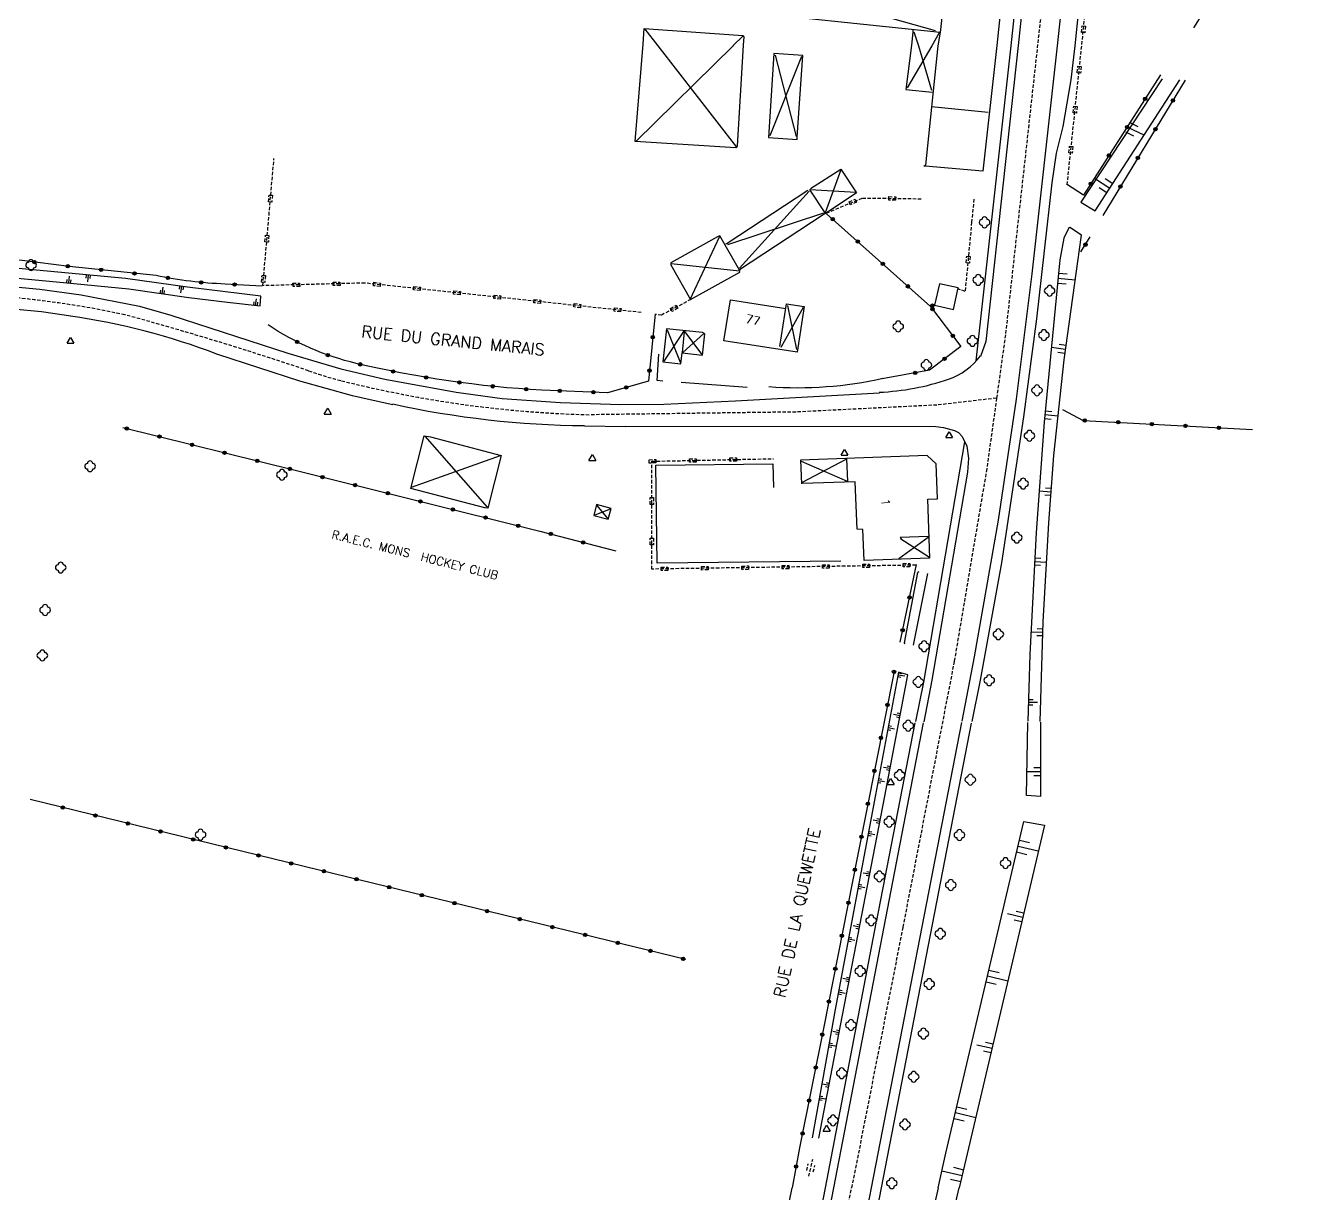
# Model space of a CAD drawing. Header units: millimetres. Extents: x 115017 to 116000, y 128154 to 129000.
# Drawn here: x 115779.2 to 115970.2, y 128499.2 to 128672.9 of the extents above; entities that cross this region are included whole.
import ezdxf
from ezdxf.enums import TextEntityAlignment as Align

# ---------------------------------------------------------------- set-up
doc = ezdxf.new("R2010")
doc.units = ezdxf.units.MM
doc.linetypes.add('DASHED', pattern=[0.75, 0.5, -0.25])
for name, color, linetype in [('W0001', 6, 'DASHED'), ('W0008', 7, 'CONTINUOUS'), ('W0100', 7, 'CONTINUOUS'), ('W0112', 1, 'DASHED'), ('W0211', 2, 'CONTINUOUS'), ('W0220', 5, 'DASHED'), ('W0300', 7, 'CONTINUOUS'), ('W0310', 3, 'CONTINUOUS'), ('W0322', 7, 'CONTINUOUS'), ('W0471', 7, 'CONTINUOUS'), ('W0984', 7, 'CONTINUOUS'), ('W0989', 7, 'CONTINUOUS'), ('W0991', 7, 'CONTINUOUS')]:
    doc.layers.add(name, color=color, linetype=linetype)
doc.styles.get("Standard").update_dxf_attribs({"font": 'romans.shx', "width": 0.85})

msp = doc.modelspace()

# ---------------------------------------------------------------- linework, layer by layer
at = {"layer": 'W0001'}
for points in [[(115930.58, 128677.53), (115924.97, 128626.89), (115923.65, 128617.47), (115914.77, 128616.44), (115893.81, 128615.41), (115863.09, 128615, -0.055156), (115826.21, 128620.05, -0.02367), (115821.3, 128621.54, 0.014724), (115793.95, 128629.88, 0.034391), (115774.26, 128632.69), (115731.42, 128636.74), (115695.21, 128640.19, 0.144771), (115666.57, 128635.65, 0.047945), (115642.74, 128621.36), (115620.83, 128606.36), (115615.16, 128602.1), (115609.28, 128597.24, 0.059359), (115586.16, 128573.15), (115577.34, 128558.65), (115569.44, 128545.23), (115561.41, 128531.34), (115551.1, 128517.32), (115538.16, 128500)], [(115861.57, 128250), (115862.38, 128274.89), (115863.73, 128291.85, -0.025568), (115869.77, 128332.4), (115880.9, 128390.6), (115891.56, 128444.69), (115902.08, 128500)]]:
    msp.add_lwpolyline(points, format="xyb", dxfattribs=at)
msp.add_lwpolyline([(115923.65, 128617.47), (115922.19, 128606.97), (115917.35, 128578.32), (115909.7, 128538.76), (115902.08, 128500)], dxfattribs=at)
at = {"layer": 'W0008'}
for points in [[(115934.1, 128750), (115932.21, 128730.73), (115925.78, 128669.86)], [(115935.19, 128750), (115935.18, 128749.65), (115926.84, 128669.86)], [(115942.74, 128737.1), (115942.11, 128736.71), (115935.29, 128669.89)], [(115939.56, 128733.83), (115932.69, 128669.85)], [(115932.69, 128669.86), (115932.69, 128669.86), (115928.91, 128635.96), (115926.58, 128617.32), (115923.9, 128599.32), (115920.34, 128579), (115918.48, 128569.41)], [(115935.29, 128669.89), (115934.71, 128664.82), (115933.53, 128657.87), (115932.53, 128653.93), (115931.86, 128649.48), (115929.58, 128629.26), (115927.66, 128614.69), (115924.39, 128593), (115921.22, 128575.54), (115919.96, 128569.37)], [(115925.78, 128669.86), (115920.55, 128623)], [(115926.85, 128669.9), (115922.07, 128625.91), (115921.28, 128623.69)], [(115682.51, 128642.18), (115685.78, 128642.48), (115688.97, 128642.47), (115781.31, 128633.67), (115787.44, 128632.85), (115796.14, 128631.13), (115800.78, 128629.83), (115818.18, 128624.18), (115826.08, 128621.82), (115832.62, 128620.3), (115843.26, 128618.37), (115850.08, 128617.41), (115858.75, 128616.8), (115867.71, 128616.54), (115874.15, 128616.56), (115884.79, 128617.06), (115906.22, 128618.28)], [(115697.18, 128638.28), (115781.54, 128630.37), (115785.9, 128629.7)], [(115807.75, 128624), (115819.95, 128620.03), (115827.76, 128617.86), (115833.83, 128616.55)], [(115862.34, 128613.33), (115868.44, 128613.24)], [(115868.37, 128613.28), (115914.6, 128613.24), (115915.77, 128613.11), (115917.37, 128612.68), (115918, 128612.34), (115918.55, 128611.79), (115919.24, 128610.32), (115919.49, 128608.56), (115919.32, 128606.46), (115914.01, 128575.51), (115912.82, 128569.35)], [(115918.87, 128610.96), (115912.8, 128575.22), (115911.59, 128569.37)], [(115912.74, 128569.19), (115899.4, 128500)], [(115918.43, 128569.23), (115905.01, 128500)], [(115911.5, 128569.16), (115905.75, 128539.53)], [(115919.85, 128569.12), (115906.5, 128500)], [(115905.7, 128539.37), (115898.16, 128500)], [(115898.17, 128500), (115882.68, 128419.92)], [(115899.4, 128500), (115883.8, 128419.86)], [(115906.5, 128500), (115890.98, 128419.97)], [(115905.01, 128500), (115900.02, 128474.24)]]:
    msp.add_lwpolyline(points, dxfattribs=at)
for centre, radius, start, end in [((115771.4, 128529.31), 101.41, 69.0035, 81.8103), ((115913.12, 128629.93), 10.22, 289.4042, 322.7526), ((115904.57, 128655.09), 36.78, 272.5128, 288.9531), ((115863.28, 128749.84), 136.44, 257.5279, 269.6069)]:
    msp.add_arc(centre, radius, start, end, dxfattribs=at)
at = {"layer": 'W0100'}
for points in [[(115926.69, 128698.5), (115923.7, 128669.94)], [(115882.72, 128681.13), (115888.13, 128680.57), (115888.57, 128684.71), (115883.05, 128685.31), (115881.99, 128675.38), (115915.27, 128671.9), (115914.91, 128669.89)], [(115915.9, 128677.64), (115915.27, 128671.86)], [(115898.98, 128676.5), (115914.53, 128672.16)], [(115871.08, 128670.1), (115871.21, 128672.44), (115885.89, 128671.43), (115886.03, 128671.22), (115885.95, 128669.96)], [(115871.33, 128672.34), (115873.24, 128669.86)], [(115885.93, 128671.37), (115884.47, 128669.91)], [(115911.17, 128671.89), (115910.98, 128669.96)], [(115911.2, 128672.28), (115911.2, 128671.86)], [(115911.34, 128671.96), (115912.04, 128669.89)], [(115915.13, 128671.8), (115914.01, 128669.86)], [(115885.95, 128669.96), (115885.04, 128654.94), (115884.86, 128654.7), (115869.9, 128655.66), (115871.08, 128670.1)], [(115884.49, 128669.93), (115869.99, 128655.66)], [(115873.24, 128669.86), (115884.94, 128654.82)], [(115910.98, 128669.96), (115910.16, 128663.4), (115914.06, 128662.98)], [(115914.01, 128669.86), (115910.33, 128663.64)], [(115912.04, 128669.89), (115913.98, 128663.26)], [(115914.91, 128669.89), (115913.07, 128652.12), (115912.85, 128651.93)], [(115923.7, 128669.94), (115921.6, 128651.21), (115913.02, 128651.99)], [(115894.62, 128668.31), (115889.92, 128656.5)], [(115890.7, 128668.5), (115893.84, 128656.4)], [(115913.97, 128660.86), (115922.41, 128660.03)], [(115895.96, 128648.64), (115900.49, 128651.55), (115902.81, 128648.01), (115898.57, 128645.18), (115897.87, 128644.72), (115885.42, 128636.57), (115885.42, 128636.4)], [(115900.48, 128651.42), (115898.16, 128645.04)], [(115895.55, 128648.34), (115883.55, 128640.46)], [(115895.76, 128648.28), (115885.42, 128636.82)], [(115895.84, 128648.4), (115895.91, 128648.52), (115902.7, 128648.1)], [(115895.87, 128648.4), (115898.08, 128645.04)], [(115897.9, 128644.98), (115883.61, 128640.28)], [(115882.42, 128641.51), (115877.97, 128631.99)], [(115883.64, 128640.45), (115883.3, 128640.35)], [(115875.23, 128637.52), (115885.42, 128636.41)], [(115891.4, 128625.13), (115892.41, 128631.5), (115895.03, 128631.1), (115894, 128624.31), (115883.06, 128625.98), (115884.04, 128632.11), (115892.28, 128630.81)], [(115892.56, 128631.26), (115893.9, 128624.69)], [(115894.88, 128630.94), (115891.55, 128625)], [(115879.81, 128623.99), (115877.17, 128627.54), (115874.13, 128622.98)], [(115874.62, 128627.61), (115876.57, 128622.81)], [(115877.19, 128627.32), (115876.87, 128624.24)], [(115880.12, 128627.11), (115876.95, 128624.25)], [(115838.6, 128611.83), (115847.88, 128601.26)], [(115849.77, 128608.87), (115836.53, 128604.2)], [(115913.72, 128593.68), (115913.43, 128602.43), (115914.87, 128602.5), (115914.64, 128607.68), (115913.31, 128608.92), (115894.49, 128608.27), (115894.63, 128604.71)], [(115901.2, 128608.36), (115894.73, 128604.92)], [(115901.31, 128608.46), (115901.47, 128605.07)], [(115894.6, 128608.08), (115901.42, 128605.12)], [(115913.68, 128593.68), (115903.97, 128593.34), (115903.75, 128597.95), (115902.9, 128597.96), (115902.6, 128605.01), (115894.71, 128604.76)], [(115866.15, 128600.97), (115863.9, 128600.09)], [(115864.2, 128601.51), (115865.8, 128599.54)], [(115913.46, 128596.74), (115909.11, 128593.57)], [(115913.46, 128596.87), (115909.31, 128596.75), (115909.45, 128596.49)], [(115909.43, 128596.55), (115913.65, 128593.81)]]:
    msp.add_lwpolyline(points, dxfattribs=at)
for points in [[(115893.99, 128656.27), (115894.81, 128668.45), (115890.52, 128668.73), (115889.7, 128656.23), (115894, 128655.95), (115893.99, 128656.27)], [(115878.12, 128632.14), (115885.43, 128636.23), (115885.4, 128636.53), (115882.49, 128641.6), (115882.11, 128641.47), (115875.18, 128637.61), (115875.21, 128637.32), (115878.12, 128632.14)], [(115917.93, 128633.86), (115915.15, 128634.49), (115914.44, 128631.29), (115917.23, 128630.65), (115917.93, 128633.86)], [(115876.88, 128624.19), (115879.88, 128623.88), (115880.23, 128627.06), (115879.9, 128627.23), (115874.52, 128627.77), (115874.02, 128622.89), (115876.68, 128622.59), (115876.88, 128624.19)], [(115847.96, 128601.1), (115847.51, 128601.14), (115836.49, 128604.05), (115838.5, 128611.89), (115839.42, 128611.7), (115849.96, 128608.96), (115847.96, 128601.1)], [(115866.31, 128601.04), (115864.15, 128601.63), (115863.74, 128600.03), (115865.86, 128599.45), (115866.31, 128601.04)]]:
    msp.add_lwpolyline(points, close=True, dxfattribs=at)
at = {"layer": 'W0112'}
for p, q in [((115936.27, 128671.85), (115936.37, 128672.84)), ((115936.77, 128671.8), (115936.27, 128671.85)), ((115936.37, 128672.84), (115936.87, 128672.79)), ((115936.87, 128672.79), (115936.77, 128671.8)), ((115935.65, 128665.88), (115935.75, 128666.87)), ((115936.15, 128665.83), (115935.65, 128665.88)), ((115935.75, 128666.87), (115936.25, 128666.82)), ((115936.25, 128666.82), (115936.15, 128665.83)), ((115935.03, 128659.91), (115935.13, 128660.91)), ((115935.52, 128659.86), (115935.03, 128659.91)), ((115935.13, 128660.91), (115935.63, 128660.85)), ((115935.63, 128660.85), (115935.52, 128659.86)), ((115934.4, 128653.94), (115934.51, 128654.94)), ((115934.51, 128654.94), (115935.01, 128654.89)), ((115935.01, 128654.89), (115934.9, 128653.89)), ((115934.9, 128653.89), (115934.4, 128653.94)), ((115815.32, 128646.69), (115815.41, 128647.68)), ((115815.82, 128646.64), (115815.32, 128646.69)), ((115815.41, 128647.68), (115815.91, 128647.64)), ((115815.91, 128647.64), (115815.82, 128646.64)), ((115901.7, 128646.67), (115902.62, 128647.06)), ((115901.89, 128646.21), (115901.7, 128646.67)), ((115902.82, 128646.6), (115901.89, 128646.21)), ((115902.62, 128647.06), (115902.82, 128646.6)), ((115907.63, 128646.94), (115907.64, 128647.44)), ((115908.63, 128646.93), (115907.63, 128646.94)), ((115907.64, 128647.44), (115908.64, 128647.43)), ((115908.64, 128647.43), (115908.63, 128646.93)), ((115814.8, 128640.71), (115814.89, 128641.71)), ((115815.3, 128640.67), (115814.8, 128640.71)), ((115814.89, 128641.71), (115815.39, 128641.66)), ((115815.39, 128641.66), (115815.3, 128640.67)), ((115919.12, 128637.6), (115919.21, 128638.6)), ((115919.62, 128637.55), (115919.12, 128637.6)), ((115919.21, 128638.6), (115919.71, 128638.55)), ((115919.71, 128638.55), (115919.62, 128637.55)), ((115814.28, 128634.73), (115814.37, 128635.73)), ((115814.37, 128635.73), (115814.87, 128635.69)), ((115814.87, 128635.69), (115814.78, 128634.69)), ((115814.78, 128634.69), (115814.28, 128634.73)), ((115818.96, 128634.56), (115819.96, 128634.59)), ((115818.98, 128634.06), (115818.96, 128634.56)), ((115819.97, 128634.09), (115818.98, 128634.06)), ((115819.96, 128634.59), (115819.97, 128634.09)), ((115824.96, 128634.72), (115825.96, 128634.74)), ((115824.97, 128634.22), (115824.96, 128634.72)), ((115825.97, 128634.24), (115824.97, 128634.22)), ((115825.96, 128634.74), (115825.97, 128634.24)), ((115830.93, 128634.2), (115830.98, 128634.7)), ((115831.93, 128634.09), (115830.93, 128634.2)), ((115830.98, 128634.7), (115831.98, 128634.59)), ((115831.98, 128634.59), (115831.93, 128634.09)), ((115836.9, 128633.57), (115836.95, 128634.06)), ((115837.89, 128633.46), (115836.9, 128633.57)), ((115836.95, 128634.06), (115837.95, 128633.96)), ((115837.95, 128633.96), (115837.89, 128633.46)), ((115842.86, 128632.93), (115842.92, 128633.43)), ((115842.92, 128633.43), (115843.91, 128633.32)), ((115843.91, 128633.32), (115843.86, 128632.83)), ((115843.86, 128632.83), (115842.86, 128632.93)), ((115848.83, 128632.3), (115848.88, 128632.79)), ((115849.83, 128632.19), (115848.83, 128632.3)), ((115848.88, 128632.79), (115849.88, 128632.69)), ((115849.88, 128632.69), (115849.83, 128632.19)), ((115854.8, 128631.66), (115854.85, 128632.16)), ((115855.79, 128631.56), (115854.8, 128631.66)), ((115854.85, 128632.16), (115855.84, 128632.05)), ((115855.84, 128632.05), (115855.79, 128631.56)), ((115860.76, 128631.03), (115860.82, 128631.53)), ((115860.82, 128631.53), (115861.81, 128631.42)), ((115861.81, 128631.42), (115861.76, 128630.92)), ((115875.12, 128630.81), (115876, 128631.28)), ((115876, 128631.28), (115876.23, 128630.83)), ((115861.76, 128630.92), (115860.76, 128631.03)), ((115866.73, 128630.4), (115866.78, 128630.89)), ((115867.72, 128630.29), (115866.73, 128630.4)), ((115866.78, 128630.89), (115867.78, 128630.79)), ((115867.78, 128630.79), (115867.72, 128630.29)), ((115875.35, 128630.36), (115875.12, 128630.81)), ((115876.23, 128630.83), (115875.35, 128630.36)), ((115871.94, 128608.32), (115872.94, 128608.34)), ((115871.95, 128607.82), (115871.94, 128608.32)), ((115872.94, 128608.34), (115872.95, 128607.84)), ((115877.94, 128608.45), (115878.94, 128608.47)), ((115877.95, 128607.95), (115877.94, 128608.45)), ((115878.94, 128608.47), (115878.95, 128607.97)), ((115883.94, 128608.58), (115884.94, 128608.6)), ((115883.95, 128608.08), (115883.94, 128608.58)), ((115884.94, 128608.6), (115884.95, 128608.1)), ((115872.95, 128607.84), (115871.95, 128607.82)), ((115878.95, 128607.97), (115877.95, 128607.95)), ((115884.95, 128608.1), (115883.95, 128608.08)), ((115872.11, 128601.67), (115872.11, 128602.67)), ((115872.11, 128602.67), (115872.61, 128602.67)), ((115872.61, 128602.67), (115872.61, 128601.67)), ((115872.61, 128601.67), (115872.11, 128601.67)), ((115872.11, 128595.67), (115872.11, 128596.67)), ((115872.11, 128596.67), (115872.61, 128596.67)), ((115872.61, 128596.67), (115872.61, 128595.67)), ((115872.61, 128595.67), (115872.11, 128595.67)), ((115909.73, 128592.86), (115910.73, 128592.87)), ((115909.73, 128592.36), (115909.73, 128592.86)), ((115910.73, 128592.87), (115910.73, 128592.37)), ((115873.73, 128592.32), (115874.73, 128592.34)), ((115873.74, 128591.82), (115873.73, 128592.32)), ((115874.74, 128591.84), (115873.74, 128591.82)), ((115874.73, 128592.34), (115874.74, 128591.84)), ((115879.73, 128592.41), (115880.73, 128592.43)), ((115879.74, 128591.91), (115879.73, 128592.41)), ((115880.74, 128591.93), (115879.74, 128591.91)), ((115880.73, 128592.43), (115880.74, 128591.93)), ((115885.73, 128592.5), (115886.73, 128592.51)), ((115885.74, 128592), (115885.73, 128592.5)), ((115886.74, 128592.01), (115885.74, 128592)), ((115886.73, 128592.51), (115886.74, 128592.01)), ((115891.73, 128592.59), (115892.73, 128592.6)), ((115891.74, 128592.09), (115891.73, 128592.59)), ((115892.74, 128592.1), (115891.74, 128592.09)), ((115892.73, 128592.6), (115892.74, 128592.1)), ((115897.73, 128592.68), (115898.73, 128592.69)), ((115897.74, 128592.18), (115897.73, 128592.68)), ((115898.73, 128592.19), (115897.74, 128592.18)), ((115898.73, 128592.69), (115898.73, 128592.19)), ((115903.73, 128592.77), (115904.73, 128592.78)), ((115903.73, 128592.27), (115903.73, 128592.77)), ((115904.73, 128592.28), (115903.73, 128592.27)), ((115904.73, 128592.78), (115904.73, 128592.28)), ((115910.73, 128592.37), (115909.73, 128592.36))]:
    msp.add_line(p, q, dxfattribs=at)
for points in [[(115934.16, 128649.19), (115936.99, 128676.32), (115937.16, 128678.29)], [(115870.79, 128630.21), (115829.66, 128634.59), (115814.49, 128634.2), (115816.14, 128653.14)], [(115898.35, 128645), (115903.7, 128647.24), (115912.55, 128647.13)], [(115920.27, 128647.08), (115919.94, 128643.64)], [(115919.94, 128643.64), (115918.97, 128633.35), (115917.9, 128633.73)], [(115878.18, 128632.16), (115873.81, 128629.83), (115872.93, 128629.92)], [(115911.65, 128592.63), (115872.36, 128592.05), (115872.36, 128608.08), (115890.44, 128608.47)]]:
    msp.add_lwpolyline(points, dxfattribs=at)
at = {"layer": 'W0211'}
for p, q in [((115944.72, 128657.84), (115943.52, 128658.41)), ((115944.07, 128656.46), (115942.87, 128657.02)), ((115945.6, 128656.59), (115943.19, 128657.72)), ((115938.2, 128650.21), (115940.51, 128648.71)), ((115938.92, 128648.79), (115940.08, 128648.04)), ((115939.79, 128650.13), (115940.95, 128649.38)), ((115785.32, 128635.14), (115785.27, 128634.64)), ((115785.66, 128635.61), (115785.56, 128634.61)), ((115785.89, 128635.08), (115785.84, 128634.58)), ((115788.2, 128635.32), (115788.25, 128635.82)), ((115788.44, 128634.79), (115788.53, 128635.79)), ((115788.77, 128635.26), (115788.82, 128635.76)), ((115935.36, 128635.03), (115932.79, 128635.28)), ((115934.14, 128635.9), (115932.86, 128636.02)), ((115799.25, 128633.55), (115799.18, 128633.05)), ((115799.6, 128634), (115799.46, 128633.01)), ((115799.82, 128633.47), (115799.75, 128632.97)), ((115802.08, 128633.66), (115802.15, 128634.15)), ((115802.3, 128633.12), (115802.43, 128634.12)), ((115802.65, 128633.58), (115802.72, 128634.08)), ((115934, 128634.41), (115932.71, 128634.53)), ((115813.13, 128631.8), (115813.07, 128631.3)), ((115813.47, 128632.26), (115813.35, 128631.27)), ((115813.7, 128631.73), (115813.64, 128631.23)), ((115932.95, 128625.51), (115934.01, 128625.37)), ((115931.8, 128625.05), (115933.92, 128624.76)), ((115932.78, 128624.29), (115933.83, 128624.15)), ((115931.77, 128614.32), (115930.78, 128614.41)), ((115932.81, 128614.79), (115930.84, 128614.98)), ((115931.88, 128615.46), (115930.89, 128615.55)), ((115929.99, 128603.68), (115931.77, 128603.55)), ((115930.84, 128603.1), (115931.73, 128603.03)), ((115930.92, 128604.13), (115931.81, 128604.06)), ((115931.08, 128593.05), (115929.31, 128593.14)), ((115930.22, 128593.6), (115929.34, 128593.65)), ((115930.17, 128592.58), (115929.29, 128592.63)), ((115928.78, 128582.72), (115930.54, 128582.67)), ((115929.65, 128582.19), (115930.52, 128582.16)), ((115929.67, 128583.2), (115930.55, 128583.18)), ((115909.43, 128575.91), (115908.94, 128576)), ((115909.98, 128576.1), (115909, 128576.29)), ((115909.54, 128576.48), (115909.05, 128576.57)), ((115929.75, 128572.18), (115928.39, 128572.22)), ((115929.08, 128572.59), (115928.4, 128572.61)), ((115908.31, 128570.46), (115909.29, 128570.27)), ((115908.75, 128570.08), (115909.24, 128569.99)), ((115908.85, 128570.65), (115909.34, 128570.56)), ((115929.05, 128571.81), (115928.38, 128571.83)), ((115907.93, 128568.05), (115907.44, 128568.14)), ((115908.48, 128568.24), (115907.5, 128568.43)), ((115908.04, 128568.62), (115907.55, 128568.71)), ((115906.81, 128562.6), (115907.8, 128562.42)), ((115907.36, 128562.79), (115907.85, 128562.7)), ((115929.17, 128562.54), (115930.19, 128562.54)), ((115907, 128560.38), (115906.01, 128560.57)), ((115906.56, 128560.76), (115906.07, 128560.85)), ((115907.25, 128562.23), (115907.74, 128562.13)), ((115928.16, 128561.95), (115930.19, 128561.96)), ((115929.18, 128561.37), (115930.19, 128561.37)), ((115906.45, 128560.19), (115905.96, 128560.28)), ((115905.31, 128554.75), (115906.3, 128554.56)), ((115905.86, 128554.94), (115906.35, 128554.84)), ((115905.09, 128552.9), (115904.59, 128552.99)), ((115905.75, 128554.37), (115906.24, 128554.27)), ((115904.98, 128552.33), (115904.49, 128552.42)), ((115905.52, 128552.52), (115904.54, 128552.7)), ((115928.56, 128551.31), (115927.05, 128551.66)), ((115928.15, 128549.57), (115926.64, 128549.92)), ((115929.86, 128550.08), (115926.85, 128550.79)), ((115904.35, 128547.08), (115904.84, 128546.99)), ((115903.61, 128545.03), (115903.12, 128545.12)), ((115903.8, 128546.89), (115904.78, 128546.7)), ((115904.24, 128546.51), (115904.73, 128546.42)), ((115903.51, 128544.46), (115903.02, 128544.56)), ((115904.05, 128544.66), (115903.07, 128544.84)), ((115925.3, 128540.81), (115927.55, 128540.28)), ((115926.27, 128539.89), (115927.4, 128539.63)), ((115926.58, 128541.19), (115927.71, 128540.93)), ((115902.29, 128539.03), (115903.27, 128538.85)), ((115902.73, 128538.66), (115903.22, 128538.56)), ((115902.84, 128539.22), (115903.33, 128539.13)), ((115902.04, 128536.6), (115901.54, 128536.69)), ((115902.58, 128536.79), (115901.6, 128536.98)), ((115902.14, 128537.17), (115901.65, 128537.26)), ((115924.02, 128532), (115922.51, 128532.35)), ((115900.78, 128531.18), (115901.76, 128530.99)), ((115901.22, 128530.8), (115901.71, 128530.71)), ((115901.33, 128531.37), (115901.82, 128531.27)), ((115923.61, 128530.26), (115922.1, 128530.61)), ((115925.32, 128530.77), (115922.31, 128531.48)), ((115900.56, 128528.74), (115900.07, 128528.83)), ((115901.11, 128528.93), (115900.13, 128529.11)), ((115900.67, 128529.3), (115900.18, 128529.4)), ((115899.27, 128523.32), (115900.25, 128523.13)), ((115899.71, 128522.94), (115900.2, 128522.85)), ((115899.81, 128523.51), (115900.31, 128523.42)), ((115899.13, 128520.87), (115898.64, 128520.96)), ((115899.67, 128521.07), (115898.69, 128521.24)), ((115899.23, 128521.44), (115898.74, 128521.53)), ((115920.73, 128521.31), (115922.98, 128520.78)), ((115921.7, 128520.4), (115922.82, 128520.13)), ((115922, 128521.7), (115923.13, 128521.43)), ((115897.76, 128515.47), (115898.74, 128515.28)), ((115898.19, 128515.09), (115898.69, 128514.99)), ((115898.3, 128515.66), (115898.79, 128515.56)), ((115897.7, 128513), (115897.21, 128513.09)), ((115898.25, 128513.19), (115897.26, 128513.37)), ((115897.81, 128513.57), (115897.32, 128513.66)), ((115920.55, 128510.44), (115917.52, 128511.15)), ((115919.24, 128511.66), (115917.73, 128512.02)), ((115918.83, 128509.92), (115917.32, 128510.27)), ((115915.53, 128502.55), (115918.53, 128501.84)), ((115916.82, 128501.33), (115918.33, 128500.98)), ((115917.23, 128503.07), (115918.73, 128502.71))]:
    msp.add_line(p, q, dxfattribs=at)
for points in [[(115970.18, 128700.67), (115967.73, 128697.07), (115958.12, 128680.85), (115952.94, 128672.54)], [(115948.27, 128664.98), (115936.19, 128646.61), (115938.34, 128645.34), (115950.92, 128664.82)], [(115930.16, 128569.38), (115930.58, 128584.21), (115931.41, 128598.94), (115932.19, 128608.94), (115933.7, 128623.19), (115936.3, 128641.73), (115934.54, 128642.85), (115934.4, 128642.8), (115933.67, 128641.26), (115933.05, 128638.03), (115930.74, 128613.92), (115929.53, 128597.48), (115928.61, 128579.32), (115928.3, 128569.44)], [(115912.1, 128591.63), (115911.87, 128591.56), (115909.88, 128581.1), (115909.99, 128580.93)], [(115913.38, 128591.38), (115911.26, 128580.71)], [(115897.23, 128507.42), (115900.74, 128525.69), (115907.01, 128558.29), (115910.44, 128576.33), (115909.08, 128576.7), (115906.81, 128564.81), (115905.62, 128558.46), (115899.64, 128526.54), (115896.2, 128507.46)], [(115930.17, 128569.3), (115930.2, 128558.21), (115928.09, 128558.35), (115928.3, 128569.23)], [(115914.95, 128500), (115916.11, 128505.15), (115927.72, 128554.51), (115930.77, 128553.96), (115918.1, 128500)], [(115914.95, 128500), (115913.97, 128495.63), (115916.88, 128494.91), (115918.1, 128500)]]:
    msp.add_lwpolyline(points, dxfattribs=at)
msp.add_lwpolyline([(115674.04, 128645), (115723.83, 128640.43), (115784.8, 128634.69), (115794.52, 128633.71), (115803.46, 128632.45), (115809.2, 128631.77), (115814.07, 128631.18), (115814.16, 128632.64), (115803.27, 128634), (115794.03, 128635.26), (115780.81, 128636.53), (115721.2, 128642.07), (115674.23, 128646.36)], close=True, dxfattribs=at)
at = {"layer": 'W0220'}
for p, q in [((115895.41, 128502.6), (115895.63, 128503.58)), ((115896.38, 128502.38), (115896.61, 128503.35))]:
    msp.add_line(p, q, dxfattribs=at)
msp.add_lwpolyline([(115895.72, 128501.73), (115896.32, 128504.29)], dxfattribs=at)
at = {"layer": 'W0300'}
for centre, start, end in [((115921.86, 128644.02), 0, 180), ((115921.46, 128643.62), 90, 270), ((115921.86, 128643.22), 180, 0), ((115922.26, 128643.62), 270, 90), ((115779.6, 128637.26), 90, 270), ((115780, 128637.66), 0, 180), ((115780, 128636.86), 180, 0), ((115780.4, 128637.26), 270, 90), ((115920.52, 128635.06), 90, 270), ((115920.92, 128635.46), 0, 180), ((115921.32, 128635.06), 270, 90), ((115920.92, 128634.66), 180, 0), ((115931.14, 128633.44), 90, 270), ((115931.54, 128633.84), 0, 180), ((115931.54, 128633.04), 180, 0), ((115931.94, 128633.44), 270, 90), ((115908.61, 128628.13), 90, 270), ((115909.01, 128628.53), 0, 180), ((115909.01, 128627.73), 180, 0), ((115909.41, 128628.13), 270, 90), ((115930.29, 128626.85), 90, 270), ((115930.69, 128627.25), 0, 180), ((115931.09, 128626.85), 270, 90), ((115919.66, 128625.99), 90, 270), ((115920.06, 128626.39), 0, 180), ((115920.06, 128625.59), 180, 0), ((115920.46, 128625.99), 270, 90), ((115930.69, 128626.45), 180, 0), ((115912.81, 128622.4), 90, 270), ((115913.21, 128622.8), 0, 180), ((115913.21, 128622), 180, 0), ((115913.61, 128622.4), 270, 90), ((115929.26, 128618.64), 90, 270), ((115929.66, 128619.04), 0, 180), ((115929.66, 128618.24), 180, 0), ((115930.06, 128618.64), 270, 90), ((115928.14, 128611.88), 90, 270), ((115928.54, 128612.28), 0, 180), ((115928.94, 128611.88), 270, 90), ((115928.54, 128611.48), 180, 0), ((115788.78, 128607.74), 0, 180), ((115788.38, 128607.34), 90, 270), ((115788.78, 128606.94), 180, 0), ((115789.18, 128607.34), 270, 90), ((115816.92, 128606.07), 90, 270), ((115817.32, 128606.47), 0, 180), ((115817.72, 128606.07), 270, 90), ((115817.32, 128605.67), 180, 0), ((115927.2, 128604.77), 90, 270), ((115927.6, 128605.17), 0, 180), ((115927.6, 128604.37), 180, 0), ((115928, 128604.77), 270, 90), ((115926.26, 128596.74), 90, 270), ((115926.66, 128597.14), 0, 180), ((115927.06, 128596.74), 270, 90), ((115926.66, 128596.34), 180, 0), ((115784.41, 128592.68), 0, 180), ((115784.01, 128592.28), 90, 270), ((115784.41, 128591.88), 180, 0), ((115784.81, 128592.28), 270, 90), ((115781.69, 128585.96), 90, 270), ((115782.09, 128586.36), 0, 180), ((115782.09, 128585.56), 180, 0), ((115782.49, 128585.96), 270, 90), ((115923.52, 128582.36), 90, 270), ((115923.92, 128582.76), 0, 180), ((115923.92, 128581.96), 180, 0), ((115924.32, 128582.36), 270, 90), ((115781.27, 128579.2), 90, 270), ((115781.67, 128579.6), 0, 180), ((115782.07, 128579.2), 270, 90), ((115912.47, 128580.57), 90, 270), ((115912.87, 128580.97), 0, 180), ((115912.87, 128580.17), 180, 0), ((115913.27, 128580.57), 270, 90), ((115781.67, 128578.8), 180, 0), ((115911.61, 128575.26), 90, 270), ((115912.01, 128575.66), 0, 180), ((115912.41, 128575.26), 270, 90), ((115922.15, 128575.52), 90, 270), ((115922.55, 128575.92), 0, 180), ((115922.95, 128575.52), 270, 90), ((115912.01, 128574.86), 180, 0), ((115922.55, 128575.12), 180, 0), ((115910.1, 128568.76), 90, 270), ((115910.5, 128569.16), 0, 180), ((115910.5, 128568.36), 180, 0), ((115910.9, 128568.76), 270, 90), ((115908.82, 128561.4), 90, 270), ((115909.22, 128561.8), 0, 180), ((115909.22, 128561), 180, 0), ((115909.62, 128561.4), 270, 90), ((115919.35, 128560.72), 90, 270), ((115919.75, 128561.12), 0, 180), ((115920.15, 128560.72), 270, 90), ((115919.75, 128560.32), 180, 0), ((115907.28, 128554.47), 90, 270), ((115907.68, 128554.87), 0, 180), ((115908.08, 128554.47), 270, 90), ((115804.81, 128552.54), 90, 270), ((115805.21, 128552.94), 0, 180), ((115805.61, 128552.54), 270, 90), ((115907.68, 128554.07), 180, 0), ((115917.73, 128552.5), 90, 270), ((115918.13, 128552.9), 0, 180), ((115918.53, 128552.5), 270, 90), ((115805.21, 128552.14), 180, 0), ((115918.13, 128552.1), 180, 0), ((115924.98, 128548.71), 0, 180), ((115906.22, 128546.74), 0, 180), ((115924.58, 128548.31), 90, 270), ((115924.98, 128547.91), 180, 0), ((115925.38, 128548.31), 270, 90), ((115905.82, 128546.34), 90, 270), ((115906.22, 128545.94), 180, 0), ((115906.62, 128546.34), 270, 90), ((115916.44, 128545.06), 90, 270), ((115916.84, 128545.46), 0, 180), ((115917.24, 128545.06), 270, 90), ((115916.84, 128544.66), 180, 0), ((115904.59, 128539.78), 90, 270), ((115904.99, 128540.18), 0, 180), ((115904.99, 128539.38), 180, 0), ((115905.39, 128539.78), 270, 90), ((115914.87, 128537.81), 90, 270), ((115915.27, 128538.21), 0, 180), ((115915.67, 128537.81), 270, 90), ((115915.27, 128537.41), 180, 0), ((115902.96, 128532.25), 90, 270), ((115903.36, 128532.65), 0, 180), ((115903.36, 128531.85), 180, 0), ((115903.76, 128532.25), 270, 90), ((115913.23, 128530.32), 90, 270), ((115913.63, 128530.72), 0, 180), ((115913.63, 128529.92), 180, 0), ((115914.03, 128530.32), 270, 90), ((115901.58, 128524.24), 90, 270), ((115901.98, 128524.64), 0, 180), ((115902.38, 128524.24), 270, 90), ((115901.98, 128523.84), 180, 0), ((115912.37, 128522.96), 90, 270), ((115912.77, 128523.36), 0, 180), ((115912.77, 128522.56), 180, 0), ((115913.17, 128522.96), 270, 90), ((115900.21, 128517.06), 90, 270), ((115900.61, 128517.46), 0, 180), ((115900.61, 128516.66), 180, 0), ((115901.01, 128517.06), 270, 90), ((115910.92, 128516.54), 90, 270), ((115911.32, 128516.94), 0, 180), ((115911.72, 128516.54), 270, 90), ((115911.32, 128516.14), 180, 0), ((115899.32, 128510.44), 0, 180), ((115898.92, 128510.04), 90, 270), ((115899.32, 128509.64), 180, 0), ((115899.72, 128510.04), 270, 90), ((115909.63, 128509.44), 90, 270), ((115910.03, 128509.84), 0, 180), ((115910.03, 128509.04), 180, 0), ((115910.43, 128509.44), 270, 90), ((115908.06, 128501.11), 0, 180), ((115907.66, 128500.71), 90, 270), ((115908.06, 128500.31), 180, 0), ((115908.46, 128500.71), 270, 90)]:
    msp.add_arc(centre, 0.4, start, end, dxfattribs=at)
at = {"layer": 'W0310'}
for points in [[(115874, 128620.01), (115873.13, 128620.11), (115873.42, 128624)], [(115886.55, 128619.04), (115876.73, 128619.82)], [(115900.46, 128593.22), (115873.13, 128592.93), (115872.94, 128607.5), (115890.35, 128607.69), (115890.44, 128604.19)]]:
    msp.add_lwpolyline(points, dxfattribs=at)
msp.add_lwpolyline([(115906.74, 128620.38, -0.074215), (115889.76, 128619.14, -0.421537)], format="xyb", dxfattribs=at)
at = {"layer": 'W0322'}
for points in [[(115948.04, 128665.54), (115936.56, 128647.65), (115934.07, 128649.28)], [(115951.72, 128664.77), (115939.47, 128644.66)], [(115898.35, 128644.91), (115913.81, 128631.11), (115918.34, 128625.17), (115913.66, 128621.62), (115906.62, 128620.33)], [(115936.21, 128639.22), (115937.58, 128641.44)], [(115914.41, 128631.31), (115913.77, 128631.14)], [(115933.46, 128615.79), (115936.55, 128614.17), (115961.73, 128612.8)], [(115793.67, 128613.09), (115819.29, 128606.76), (115855.7, 128597.69), (115867, 128594.78)], [(115909.31, 128581.17), (115911.74, 128592.73)], [(115908.4, 128576.83), (115902.92, 128549.1), (115897.95, 128523.95), (115894.35, 128505.98), (115893.22, 128500)], [(115877.42, 128533.98), (115825.08, 128546.73), (115779.85, 128557.76)], [(115718.57, 128350.97), (115717.57, 128339.09), (115731.46, 128334.3), (115793.91, 128312.94), (115844.97, 128295.47), (115848.96, 128294.17), (115854.66, 128295.87), (115857.66, 128314.54), (115863.15, 128347.77), (115869.35, 128380.41), (115876.34, 128415.55), (115882.74, 128447.39), (115889.33, 128480.93), (115893.22, 128500)]]:
    msp.add_lwpolyline(points, dxfattribs=at)
for points in [[(115814.35, 128634.14), (115808.9, 128634.43, -0.039783), (115798.59, 128635.7), (115785.66, 128637.06), (115778.65, 128637.93), (115763.19, 128639.39), (115736.06, 128642.21), (115725.85, 128643.27), (115686.65, 128647.26), (115672.16, 128648.62), (115662.15, 128661.25)], [(115872.84, 128630.02), (115871.86, 128620.01), (115865.74, 128618.27), (115856.01, 128618.65, -0.043806), (115828.39, 128622.64, -0.090669), (115815.26, 128628.37, -5.03137)]]:
    msp.add_lwpolyline(points, format="xyb", dxfattribs=at)
for centre, radius in [((115945.76, 128661.99), 0.25), ((115945.76, 128661.99), 0.15), ((115949.88, 128661.74), 0.25), ((115949.88, 128661.74), 0.15), ((115943.06, 128657.78), 0.25), ((115943.06, 128657.78), 0.15), ((115947.28, 128657.47), 0.25), ((115947.28, 128657.47), 0.15), ((115940.36, 128653.57), 0.25), ((115940.36, 128653.57), 0.15), ((115944.67, 128653.2), 0.25), ((115944.67, 128653.2), 0.15), ((115937.66, 128649.36), 0.25), ((115937.66, 128649.36), 0.15), ((115942.07, 128648.93), 0.25), ((115942.07, 128648.93), 0.15), ((115899.27, 128644.09), 0.25), ((115899.27, 128644.09), 0.15), ((115903, 128640.76), 0.25), ((115903, 128640.76), 0.15), ((115936.88, 128640.3), 0.25), ((115936.88, 128640.3), 0.15), ((115780.5, 128637.7), 0.25), ((115780.5, 128637.7), 0.15), ((115785.46, 128637.08), 0.25), ((115785.46, 128637.08), 0.15), ((115790.43, 128636.56), 0.25), ((115906.73, 128637.43), 0.25), ((115906.73, 128637.43), 0.15), ((115790.43, 128636.56), 0.15), ((115795.4, 128636.03), 0.25), ((115795.4, 128636.03), 0.15), ((115800.35, 128635.36), 0.25), ((115800.35, 128635.36), 0.15), ((115805.31, 128634.69), 0.25), ((115805.31, 128634.69), 0.15), ((115810.29, 128634.36), 0.25), ((115810.29, 128634.36), 0.15), ((115910.46, 128634.1), 0.25), ((115910.46, 128634.1), 0.15), ((115914.1, 128631.23), 0.25), ((115914.1, 128631.23), 0.15), ((115914.12, 128630.71), 0.25), ((115914.12, 128630.71), 0.15), ((115819.58, 128625.84), 0.25), ((115819.58, 128625.84), 0.15), ((115872.5, 128626.54), 0.25), ((115872.5, 128626.54), 0.15), ((115917.16, 128626.73), 0.25), ((115917.16, 128626.73), 0.15), ((115824.17, 128623.88), 0.25), ((115824.17, 128623.88), 0.15), ((115915.92, 128623.34), 0.25), ((115915.92, 128623.34), 0.15), ((115828.97, 128622.5), 0.25), ((115828.97, 128622.5), 0.15), ((115833.86, 128621.45), 0.25), ((115833.86, 128621.45), 0.15), ((115872.01, 128621.56), 0.25), ((115872.01, 128621.56), 0.15), ((115838.78, 128620.56), 0.25), ((115838.78, 128620.56), 0.15), ((115843.73, 128619.82), 0.25), ((115843.73, 128619.82), 0.15), ((115911.54, 128621.23), 0.25), ((115911.54, 128621.23), 0.15), ((115848.69, 128619.23), 0.25), ((115848.69, 128619.23), 0.15), ((115853.67, 128618.8), 0.25), ((115853.67, 128618.8), 0.15), ((115858.66, 128618.55), 0.25), ((115858.66, 128618.55), 0.15), ((115863.66, 128618.35), 0.25), ((115863.66, 128618.35), 0.15), ((115868.55, 128619.07), 0.25), ((115868.55, 128619.07), 0.15), ((115936.77, 128614.15), 0.25), ((115936.77, 128614.15), 0.15), ((115941.76, 128613.88), 0.25), ((115941.76, 128613.88), 0.15), ((115946.75, 128613.61), 0.25), ((115794.24, 128612.95), 0.25), ((115794.24, 128612.95), 0.15), ((115799.09, 128611.75), 0.25), ((115946.75, 128613.61), 0.15), ((115951.75, 128613.34), 0.25), ((115951.75, 128613.34), 0.15), ((115956.74, 128613.07), 0.25), ((115956.74, 128613.07), 0.15), ((115799.09, 128611.75), 0.15), ((115803.95, 128610.55), 0.25), ((115803.95, 128610.55), 0.15), ((115808.8, 128609.35), 0.25), ((115808.8, 128609.35), 0.15), ((115813.66, 128608.15), 0.25), ((115813.66, 128608.15), 0.15), ((115818.51, 128606.95), 0.25), ((115818.51, 128606.95), 0.15), ((115823.36, 128605.74), 0.25), ((115823.36, 128605.74), 0.15), ((115828.21, 128604.54), 0.25), ((115828.21, 128604.54), 0.15), ((115833.06, 128603.33), 0.25), ((115833.06, 128603.33), 0.15), ((115837.92, 128602.12), 0.25), ((115837.92, 128602.12), 0.15), ((115842.77, 128600.91), 0.25), ((115842.77, 128600.91), 0.15), ((115847.62, 128599.7), 0.25), ((115847.62, 128599.7), 0.15), ((115852.47, 128598.49), 0.25), ((115852.47, 128598.49), 0.15), ((115857.32, 128597.27), 0.25), ((115857.32, 128597.27), 0.15), ((115862.16, 128596.02), 0.25), ((115862.16, 128596.02), 0.15), ((115910.71, 128587.84), 0.25), ((115910.71, 128587.84), 0.15), ((115909.68, 128582.95), 0.25), ((115909.68, 128582.95), 0.15), ((115908.39, 128576.76), 0.25), ((115908.39, 128576.76), 0.15), ((115907.42, 128571.85), 0.25), ((115907.42, 128571.85), 0.15), ((115906.45, 128566.95), 0.25), ((115906.45, 128566.95), 0.15), ((115905.48, 128562.04), 0.25), ((115905.48, 128562.04), 0.15), ((115784.71, 128556.58), 0.25), ((115784.71, 128556.58), 0.15), ((115904.51, 128557.14), 0.25), ((115904.51, 128557.14), 0.15), ((115789.56, 128555.39), 0.25), ((115789.56, 128555.39), 0.15), ((115794.42, 128554.21), 0.25), ((115794.42, 128554.21), 0.15), ((115799.28, 128553.02), 0.25), ((115799.28, 128553.02), 0.15), ((115804.14, 128551.84), 0.25), ((115804.14, 128551.84), 0.15), ((115808.99, 128550.65), 0.25), ((115903.54, 128552.23), 0.25), ((115903.54, 128552.23), 0.15), ((115808.99, 128550.65), 0.15), ((115813.85, 128549.47), 0.25), ((115813.85, 128549.47), 0.15), ((115818.71, 128548.28), 0.25), ((115818.71, 128548.28), 0.15), ((115823.57, 128547.1), 0.25), ((115823.57, 128547.1), 0.15), ((115902.57, 128547.33), 0.25), ((115902.57, 128547.33), 0.15), ((115828.42, 128545.91), 0.25), ((115828.42, 128545.91), 0.15), ((115833.28, 128544.73), 0.25), ((115833.28, 128544.73), 0.15), ((115838.14, 128543.54), 0.25), ((115838.14, 128543.54), 0.15), ((115843, 128542.36), 0.25), ((115843, 128542.36), 0.15), ((115847.85, 128541.18), 0.25), ((115847.85, 128541.18), 0.15), ((115901.6, 128542.42), 0.25), ((115901.6, 128542.42), 0.15), ((115852.71, 128539.99), 0.25), ((115852.71, 128539.99), 0.15), ((115857.57, 128538.81), 0.25), ((115857.57, 128538.81), 0.15), ((115862.43, 128537.63), 0.25), ((115862.43, 128537.63), 0.15), ((115900.63, 128537.52), 0.25), ((115900.63, 128537.52), 0.15), ((115867.29, 128536.44), 0.25), ((115867.29, 128536.44), 0.15), ((115872.14, 128535.26), 0.25), ((115872.14, 128535.26), 0.15), ((115877, 128534.08), 0.25), ((115877, 128534.08), 0.15), ((115899.66, 128532.61), 0.25), ((115899.66, 128532.61), 0.15), ((115898.7, 128527.71), 0.25), ((115898.7, 128527.71), 0.15), ((115897.72, 128522.8), 0.25), ((115897.72, 128522.8), 0.15), ((115896.74, 128517.9), 0.25), ((115896.74, 128517.9), 0.15), ((115895.76, 128513), 0.25), ((115895.76, 128513), 0.15), ((115894.78, 128508.1), 0.25), ((115894.78, 128508.1), 0.15), ((115893.83, 128503.19), 0.25), ((115893.83, 128503.19), 0.15)]:
    msp.add_circle(centre, radius, dxfattribs=at)
at = {"layer": 'W0471'}
for p, q in [((115785.38, 128625.64), (115785.88, 128626.5)), ((115785.38, 128625.64), (115786.38, 128625.64)), ((115785.88, 128626.5), (115786.38, 128625.64)), ((115823.63, 128615.1), (115824.13, 128615.97)), ((115824.13, 128615.97), (115824.63, 128615.1)), ((115823.63, 128615.1), (115824.63, 128615.1)), ((115916.09, 128611.6), (115916.59, 128612.46)), ((115916.59, 128612.46), (115917.09, 128611.6)), ((115916.09, 128611.6), (115917.09, 128611.6)), ((115863.01, 128608.21), (115863.51, 128609.07)), ((115863.01, 128608.21), (115864.01, 128608.21)), ((115863.51, 128609.07), (115864.01, 128608.21)), ((115900.53, 128608.97), (115901.03, 128609.84)), ((115900.53, 128608.97), (115901.53, 128608.97)), ((115901.03, 128609.84), (115901.53, 128608.97)), ((115907.39, 128560.02), (115907.89, 128560.89)), ((115907.89, 128560.89), (115908.39, 128560.02)), ((115907.39, 128560.02), (115908.39, 128560.02)), ((115897.87, 128508.46), (115898.37, 128509.32)), ((115898.37, 128509.32), (115898.87, 128508.46)), ((115897.87, 128508.46), (115898.87, 128508.46))]:
    msp.add_line(p, q, dxfattribs=at)

# ---------------------------------------------------------------- texts
at = {"layer": 'W0984'}
msp.add_text('R.A.E.C. MONS  HOCKEY CLUB', height=1.25, rotation=345.9302, dxfattribs=at).set_placement((115837.12, 128594.16), align=Align.MIDDLE)
at = {"layer": 'W0989'}
for s, rotation, p in [('RUE DU GRAND MARAIS', 354.1845, (115842.79, 128626.03)), ('RUE DE LA QUEWETTE', 78.142, (115894.07, 128540.91))]:
    msp.add_text(s, height=1.75, rotation=rotation, dxfattribs=at).set_placement(p, align=Align.MIDDLE)
at = {"layer": 'W0991'}
for s, rotation, p in [('77', 348.7498, (115887.42, 128629.1)), ('1', 275.4961, (115907.16, 128601.98))]:
    msp.add_text(s, height=1.25, rotation=rotation, dxfattribs=at).set_placement(p, align=Align.MIDDLE)

doc.saveas('drawing.dxf')
